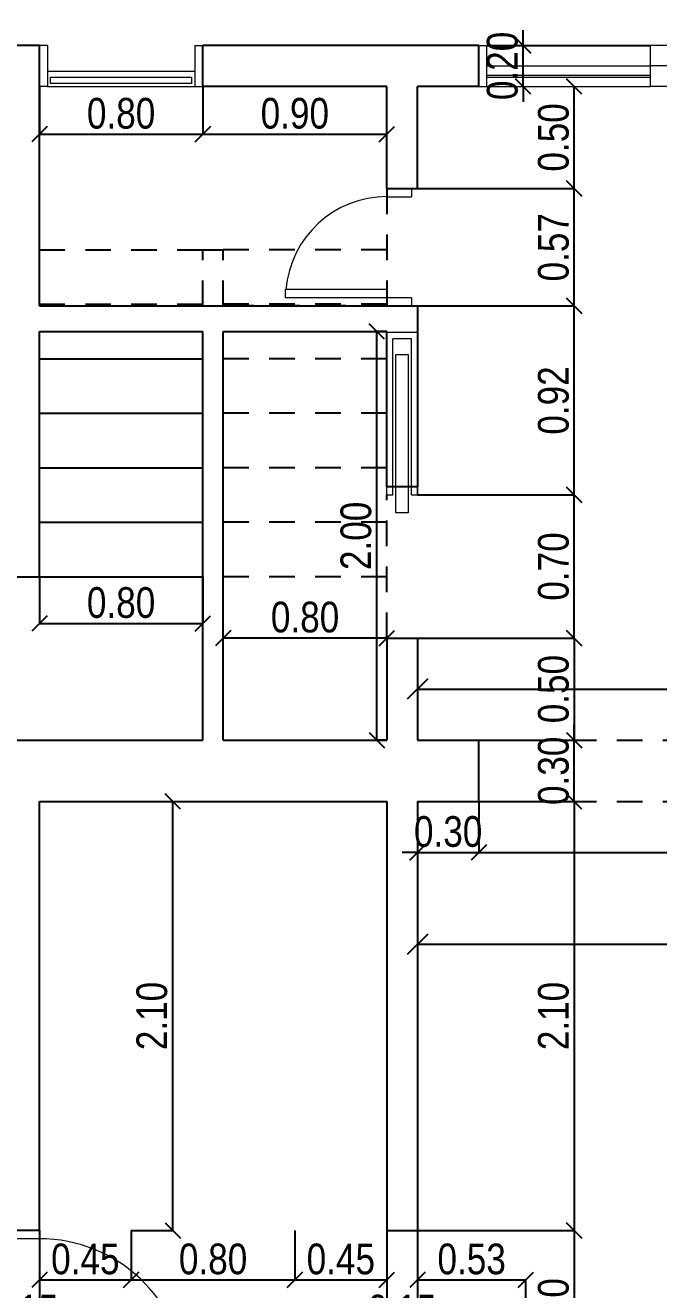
# Model space of a CAD drawing. Extents: x -135 to 36, y 31 to 104.
# Drawn here: x -7.94 to -4.84, y 68.52 to 74.71 of the extents above; entities that cross this region are included whole.
import ezdxf

# ---------------------------------------------------------------- set-up
doc = ezdxf.new("R2010")
doc.units = 0
doc.header["$MEASUREMENT"] = 0
doc.header["$PDMODE"] = 3
doc.linetypes.add('HIDDEN2', pattern=[0.1875, 0.125, -0.0625])
doc.layers.get('0').update_dxf_attribs({"linetype": 'CONTINUOUS'})
doc.layers.get('DEFPOINTS').update_dxf_attribs({"linetype": 'CONTINUOUS'})
doc.layers.add('ABERTURAS', color=12, linetype='CONTINUOUS', lineweight=9)
doc.layers.add('COTAS', color=12, linetype='CONTINUOUS')
doc.styles.add('COTAS PRIMARIAS', font='ARIALN.TTF', dxfattribs={"height": 0.2})
doc.styles.add('COTAS SECUNDARIAS', font='ARIALN.TTF', dxfattribs={"height": 0.15})
doc.dimstyles.new('COTA SECUNDARIAS', dxfattribs={"dimscale": 5, "dimtxt": 1, "dimasz": 0.015, "dimexe": 0, "dimexo": 0, "dimgap": 0.005, "dimtad": 1, "dimzin": 1, "dimdsep": 46, "dimtxsty": 'COTAS SECUNDARIAS', "dimblk": 'OBLIQUE', "dimcen": 0, "dimclrd": 11, "dimclre": 11, "dimclrt": 11, "dimaunit": 1, "dimadec": 1, "dimazin": 0, "dimtfac": 0.4, "dimtix": 1, "dimtmove": 1, "dimatfit": 3, "dimfxl": 0, "dimtolj": 1, "dimtzin": 0, "dimlwd": -1, "dimarcsym": 0})
doc.dimstyles.new('COTAS PRINCIPALES', dxfattribs={"dimscale": 5, "dimtxt": 2.5, "dimasz": 0.02, "dimexe": 0, "dimexo": 0, "dimgap": 0.01, "dimtad": 1, "dimzin": 1, "dimdsep": 46, "dimtxsty": 'COTAS PRIMARIAS', "dimblk": 'OBLIQUE', "dimcen": 0, "dimclrd": 11, "dimclre": 11, "dimclrt": 11, "dimaunit": 1, "dimadec": 1, "dimazin": 0, "dimtfac": 0.4, "dimtix": 1, "dimtmove": 1, "dimatfit": 3, "dimfxl": 0, "dimtolj": 1, "dimtzin": 0, "dimlwd": -1, "dimarcsym": 0})

# ---------------------------------------------------------------- blocks, each defined once
blk = doc.blocks.new('_Oblique')
at = {"color": 0, "linetype": 'ByBlock', "lineweight": -2}
blk.add_line((-0.5, -0.5), (0.5, 0.5), dxfattribs=at)
blk = doc.blocks.new('*D121')
at = {"layer": 'COTAS', "color": 11, "lineweight": -2}
for p, q in [((-8.0165, 68.8111), (-8.0165, 68.3197)), ((-7.8665, 68.8111), (-7.8665, 68.3197))]:
    blk.add_line(p, q, dxfattribs=at)
at = {"layer": 'COTAS', "color": 11}
for p, q in [((-8.0165, 68.3197), (-8.0915, 68.3197)), ((-7.8665, 68.3197), (-8.0165, 68.3197)), ((-7.8665, 68.3197), (-7.7915, 68.3197))]:
    blk.add_line(p, q, dxfattribs=at)
at = {"layer": 'DEFPOINTS', "color": 0}
for p in [(-8.0165, 68.8111), (-7.8665, 68.8111), (-8.0165, 68.3197)]:
    blk.add_point(p, dxfattribs=at)
at = {"layer": 'COTAS', "color": 11, "xscale": 0.075, "yscale": 0.075, "zscale": 0.075}
blk.add_blockref('_Oblique', (-8.0165, 68.3197), dxfattribs=at)
at = {"layer": 'COTAS', "color": 11, "xscale": 0.075, "yscale": 0.075, "zscale": 0.075, "rotation": 180}
blk.add_blockref('_Oblique', (-7.8665, 68.3197), dxfattribs=at)
at = {"layer": 'COTAS', "color": 11, "insert": (-7.9415, 68.4212), "char_height": 0.15, "attachment_point": 5, "style": 'COTAS SECUNDARIAS'}
blk.add_mtext('\\A1;0.15', dxfattribs=at)
blk = doc.blocks.new('*D122')
at = {"layer": 'COTAS', "color": 11, "lineweight": -2}
for p, q in [((-7.8665, 68.8111), (-7.8665, 68.5697)), ((-7.4165, 68.8111), (-7.4165, 68.5697))]:
    blk.add_line(p, q, dxfattribs=at)
at = {"layer": 'COTAS', "color": 11}
blk.add_line((-7.8665, 68.5697), (-7.4165, 68.5697), dxfattribs=at)
at = {"layer": 'DEFPOINTS', "color": 0}
for p in [(-7.8665, 68.8111), (-7.4165, 68.8111), (-7.4165, 68.5697)]:
    blk.add_point(p, dxfattribs=at)
at = {"layer": 'COTAS', "color": 11, "xscale": 0.075, "yscale": 0.075, "zscale": 0.075, "rotation": 180}
blk.add_blockref('_Oblique', (-7.8665, 68.5697), dxfattribs=at)
at = {"layer": 'COTAS', "color": 11, "xscale": 0.075, "yscale": 0.075, "zscale": 0.075}
blk.add_blockref('_Oblique', (-7.4165, 68.5697), dxfattribs=at)
at = {"layer": 'COTAS', "color": 11, "insert": (-7.6415, 68.6712), "char_height": 0.15, "attachment_point": 5, "style": 'COTAS SECUNDARIAS'}
blk.add_mtext('\\A1;0.45', dxfattribs=at)
blk = doc.blocks.new('*D123')
at = {"layer": 'COTAS', "color": 11, "lineweight": -2}
for p, q in [((-7.4165, 68.8111), (-7.4165, 68.5697)), ((-6.6165, 68.8111), (-6.6165, 68.5697))]:
    blk.add_line(p, q, dxfattribs=at)
at = {"layer": 'COTAS', "color": 11}
blk.add_line((-7.4165, 68.5697), (-6.6165, 68.5697), dxfattribs=at)
at = {"layer": 'DEFPOINTS', "color": 0}
for p in [(-7.4165, 68.8111), (-6.6165, 68.8111), (-6.6165, 68.5697)]:
    blk.add_point(p, dxfattribs=at)
at = {"layer": 'COTAS', "color": 11, "xscale": 0.075, "yscale": 0.075, "zscale": 0.075, "rotation": 180}
blk.add_blockref('_Oblique', (-7.4165, 68.5697), dxfattribs=at)
at = {"layer": 'COTAS', "color": 11, "xscale": 0.075, "yscale": 0.075, "zscale": 0.075}
blk.add_blockref('_Oblique', (-6.6165, 68.5697), dxfattribs=at)
at = {"layer": 'COTAS', "color": 11, "insert": (-7.0165, 68.6712), "char_height": 0.15, "attachment_point": 5, "style": 'COTAS SECUNDARIAS'}
blk.add_mtext('\\A1;0.80', dxfattribs=at)
blk = doc.blocks.new('*D124')
at = {"layer": 'COTAS', "color": 11, "lineweight": -2}
for p, q in [((-6.6165, 68.8111), (-6.6165, 68.5697)), ((-6.1665, 68.8111), (-6.1665, 68.5697))]:
    blk.add_line(p, q, dxfattribs=at)
at = {"layer": 'COTAS', "color": 11}
blk.add_line((-6.6165, 68.5697), (-6.1665, 68.5697), dxfattribs=at)
at = {"layer": 'DEFPOINTS', "color": 0}
for p in [(-6.6165, 68.8111), (-6.1665, 68.8111), (-6.1665, 68.5697)]:
    blk.add_point(p, dxfattribs=at)
at = {"layer": 'COTAS', "color": 11, "xscale": 0.075, "yscale": 0.075, "zscale": 0.075, "rotation": 180}
blk.add_blockref('_Oblique', (-6.6165, 68.5697), dxfattribs=at)
at = {"layer": 'COTAS', "color": 11, "xscale": 0.075, "yscale": 0.075, "zscale": 0.075}
blk.add_blockref('_Oblique', (-6.1665, 68.5697), dxfattribs=at)
at = {"layer": 'COTAS', "color": 11, "insert": (-6.3915, 68.6712), "char_height": 0.15, "attachment_point": 5, "style": 'COTAS SECUNDARIAS'}
blk.add_mtext('\\A1;0.45', dxfattribs=at)
blk = doc.blocks.new('*D125')
at = {"layer": 'COTAS', "color": 11, "lineweight": -2}
for p, q in [((-6.1665, 68.8111), (-6.1665, 68.3197)), ((-6.0165, 68.8111), (-6.0165, 68.3197))]:
    blk.add_line(p, q, dxfattribs=at)
at = {"layer": 'COTAS', "color": 11}
for p, q in [((-6.1665, 68.3197), (-6.2415, 68.3197)), ((-6.1665, 68.3197), (-6.0165, 68.3197)), ((-6.0165, 68.3197), (-5.9415, 68.3197))]:
    blk.add_line(p, q, dxfattribs=at)
at = {"layer": 'DEFPOINTS', "color": 0}
for p in [(-6.1665, 68.8111), (-6.0165, 68.8111), (-6.0165, 68.3197)]:
    blk.add_point(p, dxfattribs=at)
at = {"layer": 'COTAS', "color": 11, "xscale": 0.075, "yscale": 0.075, "zscale": 0.075}
blk.add_blockref('_Oblique', (-6.1665, 68.3197), dxfattribs=at)
at = {"layer": 'COTAS', "color": 11, "xscale": 0.075, "yscale": 0.075, "zscale": 0.075, "rotation": 180}
blk.add_blockref('_Oblique', (-6.0165, 68.3197), dxfattribs=at)
at = {"layer": 'COTAS', "color": 11, "insert": (-6.0915, 68.4212), "char_height": 0.15, "attachment_point": 5, "style": 'COTAS SECUNDARIAS'}
blk.add_mtext('\\A1;0.15', dxfattribs=at)
blk = doc.blocks.new('*D126')
at = {"layer": 'COTAS', "color": 11, "lineweight": -2}
for p, q in [((-6.0165, 68.8111), (-6.0165, 68.5697)), ((-5.4865, 68.0111), (-5.4865, 68.5697))]:
    blk.add_line(p, q, dxfattribs=at)
at = {"layer": 'COTAS', "color": 11}
blk.add_line((-6.0165, 68.5697), (-5.4865, 68.5697), dxfattribs=at)
at = {"layer": 'DEFPOINTS', "color": 0}
for p in [(-6.0165, 68.8111), (-5.4865, 68.5697), (-5.4865, 68.0111)]:
    blk.add_point(p, dxfattribs=at)
at = {"layer": 'COTAS', "color": 11, "xscale": 0.075, "yscale": 0.075, "zscale": 0.075, "rotation": 180}
blk.add_blockref('_Oblique', (-6.0165, 68.5697), dxfattribs=at)
at = {"layer": 'COTAS', "color": 11, "xscale": 0.075, "yscale": 0.075, "zscale": 0.075}
blk.add_blockref('_Oblique', (-5.4865, 68.5697), dxfattribs=at)
at = {"layer": 'COTAS', "color": 11, "insert": (-5.7515, 68.6712), "char_height": 0.15, "attachment_point": 5, "style": 'COTAS SECUNDARIAS'}
blk.add_mtext('\\A1;0.53', dxfattribs=at)
blk = doc.blocks.new('*D127')
at = {"layer": 'COTAS', "color": 11, "lineweight": -2}
for p, q in [((-6.0165, 70.9111), (-6.0165, 70.6616)), ((-5.7165, 70.9111), (-5.7165, 70.6616))]:
    blk.add_line(p, q, dxfattribs=at)
at = {"layer": 'COTAS', "color": 11}
for p, q in [((-6.0165, 70.6616), (-6.0915, 70.6616)), ((-6.0165, 70.6616), (-5.7165, 70.6616)), ((-5.7165, 70.6616), (-5.6415, 70.6616))]:
    blk.add_line(p, q, dxfattribs=at)
at = {"layer": 'DEFPOINTS', "color": 0}
for p in [(-6.0165, 70.9111), (-5.7165, 70.9111), (-5.7165, 70.6616)]:
    blk.add_point(p, dxfattribs=at)
at = {"layer": 'COTAS', "color": 11, "xscale": 0.075, "yscale": 0.075, "zscale": 0.075}
blk.add_blockref('_Oblique', (-6.0165, 70.6616), dxfattribs=at)
at = {"layer": 'COTAS', "color": 11, "xscale": 0.075, "yscale": 0.075, "zscale": 0.075, "rotation": 180}
blk.add_blockref('_Oblique', (-5.7165, 70.6616), dxfattribs=at)
at = {"layer": 'COTAS', "color": 11, "insert": (-5.8665, 70.7632), "char_height": 0.15, "attachment_point": 5, "style": 'COTAS SECUNDARIAS'}
blk.add_mtext('\\A1;0.30', dxfattribs=at)
blk = doc.blocks.new('*D128')
at = {"layer": 'COTAS', "color": 11, "lineweight": -2}
for p, q in [((-5.7165, 70.9111), (-5.7165, 70.6616)), ((-1.0165, 70.9111), (-1.0165, 70.6616))]:
    blk.add_line(p, q, dxfattribs=at)
at = {"layer": 'COTAS', "color": 11}
blk.add_line((-5.7165, 70.6616), (-1.0165, 70.6616), dxfattribs=at)
at = {"layer": 'DEFPOINTS', "color": 0}
for p in [(-5.7165, 70.9111), (-1.0165, 70.9111), (-1.0165, 70.6616)]:
    blk.add_point(p, dxfattribs=at)
at = {"layer": 'COTAS', "color": 11, "xscale": 0.075, "yscale": 0.075, "zscale": 0.075, "rotation": 180}
blk.add_blockref('_Oblique', (-5.7165, 70.6616), dxfattribs=at)
at = {"layer": 'COTAS', "color": 11, "xscale": 0.075, "yscale": 0.075, "zscale": 0.075}
blk.add_blockref('_Oblique', (-1.0165, 70.6616), dxfattribs=at)
at = {"layer": 'COTAS', "color": 11, "insert": (-3.3665, 70.7632), "char_height": 0.15, "attachment_point": 5, "style": 'COTAS SECUNDARIAS'}
blk.add_mtext('\\A1;4.70', dxfattribs=at)
blk = doc.blocks.new('*D130')
at = {"layer": 'COTAS', "color": 11, "lineweight": -2}
blk.add_line((-6.0165, 71.7111), (-5.2494, 71.7111), dxfattribs=at)
at = {"layer": 'COTAS', "color": 11}
blk.add_line((-5.2494, 71.7111), (-5.2494, 71.2111), dxfattribs=at)
at = {"layer": 'DEFPOINTS', "color": 0}
for p in [(-6.0165, 71.7111), (-5.2494, 71.2111), (-5.2494, 71.2111)]:
    blk.add_point(p, dxfattribs=at)
at = {"layer": 'COTAS', "color": 11, "xscale": 0.075, "yscale": 0.075, "zscale": 0.075}
for p, rotation in [((-5.2494, 71.7111), 90), ((-5.2494, 71.2111), 270)]:
    blk.add_blockref('_Oblique', p, dxfattribs=dict(at, rotation=rotation))
at = {"layer": 'COTAS', "color": 11, "insert": (-5.351, 71.4611), "char_height": 0.15, "attachment_point": 5, "rotation": 90, "style": 'COTAS SECUNDARIAS'}
blk.add_mtext('\\A1;0.50', dxfattribs=at)
blk = doc.blocks.new('*D131')
at = {"layer": 'COTAS', "color": 11, "lineweight": -2}
for p, q in [((-6.0165, 72.4111), (-5.2494, 72.4111)), ((-6.0165, 71.7111), (-5.2494, 71.7111))]:
    blk.add_line(p, q, dxfattribs=at)
at = {"layer": 'COTAS', "color": 11}
blk.add_line((-5.2494, 71.7111), (-5.2494, 72.4111), dxfattribs=at)
at = {"layer": 'DEFPOINTS', "color": 0}
for p in [(-6.0165, 72.4111), (-5.2494, 72.4111), (-6.0165, 71.7111)]:
    blk.add_point(p, dxfattribs=at)
at = {"layer": 'COTAS', "color": 11, "xscale": 0.075, "yscale": 0.075, "zscale": 0.075}
for p, rotation in [((-5.2494, 72.4111), 90), ((-5.2494, 71.7111), 270)]:
    blk.add_blockref('_Oblique', p, dxfattribs=dict(at, rotation=rotation))
at = {"layer": 'COTAS', "color": 11, "insert": (-5.351, 72.0611), "char_height": 0.15, "attachment_point": 5, "rotation": 90, "style": 'COTAS SECUNDARIAS'}
blk.add_mtext('\\A1;0.70', dxfattribs=at)
blk = doc.blocks.new('*D132')
at = {"layer": 'COTAS', "color": 11, "lineweight": -2}
for p, q in [((-6.0165, 73.3361), (-5.2494, 73.3361)), ((-6.0165, 72.4111), (-5.2494, 72.4111))]:
    blk.add_line(p, q, dxfattribs=at)
at = {"layer": 'COTAS', "color": 11}
blk.add_line((-5.2494, 72.4111), (-5.2494, 73.3361), dxfattribs=at)
at = {"layer": 'DEFPOINTS', "color": 0}
for p in [(-6.0165, 73.3361), (-5.2494, 73.3361), (-6.0165, 72.4111)]:
    blk.add_point(p, dxfattribs=at)
at = {"layer": 'COTAS', "color": 11, "xscale": 0.075, "yscale": 0.075, "zscale": 0.075}
for p, rotation in [((-5.2494, 73.3361), 90), ((-5.2494, 72.4111), 270)]:
    blk.add_blockref('_Oblique', p, dxfattribs=dict(at, rotation=rotation))
at = {"layer": 'COTAS', "color": 11, "insert": (-5.351, 72.8736), "char_height": 0.15, "attachment_point": 5, "rotation": 90, "style": 'COTAS SECUNDARIAS'}
blk.add_mtext('\\A1;0.92', dxfattribs=at)
blk = doc.blocks.new('*D133')
at = {"layer": 'COTAS', "color": 11, "lineweight": -2}
for p, q in [((-6.0165, 73.911), (-5.2494, 73.911)), ((-6.0165, 73.3361), (-5.2494, 73.3361))]:
    blk.add_line(p, q, dxfattribs=at)
at = {"layer": 'COTAS', "color": 11}
blk.add_line((-5.2494, 73.3361), (-5.2494, 73.911), dxfattribs=at)
at = {"layer": 'DEFPOINTS', "color": 0}
for p in [(-6.0165, 73.911), (-5.2494, 73.911), (-6.0165, 73.3361)]:
    blk.add_point(p, dxfattribs=at)
at = {"layer": 'COTAS', "color": 11, "xscale": 0.075, "yscale": 0.075, "zscale": 0.075}
for p, rotation in [((-5.2494, 73.911), 90), ((-5.2494, 73.3361), 270)]:
    blk.add_blockref('_Oblique', p, dxfattribs=dict(at, rotation=rotation))
at = {"layer": 'COTAS', "color": 11, "insert": (-5.351, 73.6235), "char_height": 0.15, "attachment_point": 5, "rotation": 90, "style": 'COTAS SECUNDARIAS'}
blk.add_mtext('\\A1;0.57', dxfattribs=at)
blk = doc.blocks.new('*D134')
at = {"layer": 'COTAS', "color": 11}
blk.add_line((-5.2494, 73.911), (-5.2494, 74.411), dxfattribs=at)
at = {"layer": 'COTAS', "color": 11, "lineweight": -2}
blk.add_line((-6.0165, 73.911), (-5.2494, 73.911), dxfattribs=at)
at = {"layer": 'DEFPOINTS', "color": 0}
for p in [(-5.2494, 74.411), (-5.2494, 74.411), (-6.0165, 73.911)]:
    blk.add_point(p, dxfattribs=at)
at = {"layer": 'COTAS', "color": 11, "xscale": 0.075, "yscale": 0.075, "zscale": 0.075}
for p, rotation in [((-5.2494, 74.411), 90), ((-5.2494, 73.911), 270)]:
    blk.add_blockref('_Oblique', p, dxfattribs=dict(at, rotation=rotation))
at = {"layer": 'COTAS', "color": 11, "insert": (-5.351, 74.161), "char_height": 0.15, "attachment_point": 5, "rotation": 90, "style": 'COTAS SECUNDARIAS'}
blk.add_mtext('\\A1;0.50', dxfattribs=at)
blk = doc.blocks.new('*D135')
at = {"layer": 'COTAS', "color": 11}
for p, q in [((-5.4994, 74.611), (-5.4994, 74.686)), ((-5.4994, 74.411), (-5.4994, 74.611)), ((-5.4994, 74.411), (-5.4994, 74.336))]:
    blk.add_line(p, q, dxfattribs=at)
at = {"layer": 'DEFPOINTS', "color": 0}
for p in [(-5.7165, 74.611), (-5.4994, 74.611), (-5.9665, 74.411)]:
    blk.add_point(p, dxfattribs=at)
at = {"layer": 'COTAS', "color": 11, "xscale": 0.075, "yscale": 0.075, "zscale": 0.075}
for p, rotation in [((-5.4994, 74.611), 270), ((-5.4994, 74.411), 90)]:
    blk.add_blockref('_Oblique', p, dxfattribs=dict(at, rotation=rotation))
at = {"layer": 'COTAS', "color": 11, "insert": (-5.601, 74.511), "char_height": 0.15, "attachment_point": 5, "rotation": 90, "style": 'COTAS SECUNDARIAS'}
blk.add_mtext('\\A1;0.20', dxfattribs=at)
blk = doc.blocks.new('*D139')
at = {"layer": 'COTAS', "color": 11}
blk.add_line((-6.0165, 70.2123), (-0.6665, 70.2123), dxfattribs=at)
at = {"layer": 'DEFPOINTS', "color": 0}
for p in [(-0.6665, 70.2123), (-6.0165, 69.5896), (-0.6665, 68.6596)]:
    blk.add_point(p, dxfattribs=at)
at = {"layer": 'COTAS', "color": 11, "xscale": 0.1, "yscale": 0.1, "zscale": 0.1, "rotation": 180}
blk.add_blockref('_Oblique', (-6.0165, 70.2123), dxfattribs=at)
at = {"layer": 'COTAS', "color": 11, "xscale": 0.1, "yscale": 0.1, "zscale": 0.1}
blk.add_blockref('_Oblique', (-0.6665, 70.2123), dxfattribs=at)
at = {"layer": 'COTAS', "color": 11, "insert": (-3.3415, 70.3644), "char_height": 0.2, "attachment_point": 5, "style": 'COTAS PRIMARIAS'}
blk.add_mtext('\\A1;5.35', dxfattribs=at)
blk = doc.blocks.new('*D142')
at = {"layer": 'COTAS', "color": 11}
blk.add_line((-6.0165, 71.4611), (-0.6665, 71.4611), dxfattribs=at)
at = {"layer": 'DEFPOINTS', "color": 0}
for p in [(-6.0165, 71.4611), (-0.6665, 71.4611), (-0.6665, 71.4611)]:
    blk.add_point(p, dxfattribs=at)
at = {"layer": 'COTAS', "color": 11, "xscale": 0.1, "yscale": 0.1, "zscale": 0.1, "rotation": 180}
blk.add_blockref('_Oblique', (-6.0165, 71.4611), dxfattribs=at)
at = {"layer": 'COTAS', "color": 11, "xscale": 0.1, "yscale": 0.1, "zscale": 0.1}
blk.add_blockref('_Oblique', (-0.6665, 71.4611), dxfattribs=at)
at = {"layer": 'COTAS', "color": 11, "insert": (-3.3415, 71.6132), "char_height": 0.2, "attachment_point": 5, "style": 'COTAS PRIMARIAS'}
blk.add_mtext('\\A1;5.35', dxfattribs=at)
blk = doc.blocks.new('*D143')
at = {"layer": 'COTAS', "color": 11, "lineweight": -2}
for p, q in [((-7.8665, 74.411), (-7.8665, 74.1766)), ((-7.0665, 74.411), (-7.0665, 74.1766))]:
    blk.add_line(p, q, dxfattribs=at)
at = {"layer": 'COTAS', "color": 11}
blk.add_line((-7.8665, 74.1766), (-7.0665, 74.1766), dxfattribs=at)
at = {"layer": 'DEFPOINTS', "color": 0}
for p in [(-7.8665, 74.411), (-7.0665, 74.411), (-7.0665, 74.1766)]:
    blk.add_point(p, dxfattribs=at)
at = {"layer": 'COTAS', "color": 11, "xscale": 0.075, "yscale": 0.075, "zscale": 0.075, "rotation": 180}
blk.add_blockref('_Oblique', (-7.8665, 74.1766), dxfattribs=at)
at = {"layer": 'COTAS', "color": 11, "xscale": 0.075, "yscale": 0.075, "zscale": 0.075}
blk.add_blockref('_Oblique', (-7.0665, 74.1766), dxfattribs=at)
at = {"layer": 'COTAS', "color": 11, "insert": (-7.4665, 74.2782), "char_height": 0.15, "attachment_point": 5, "style": 'COTAS SECUNDARIAS'}
blk.add_mtext('\\A1;0.80', dxfattribs=at)
blk = doc.blocks.new('*D144')
at = {"layer": 'COTAS', "color": 11, "lineweight": -2}
for p, q in [((-7.0665, 74.411), (-7.0665, 74.1766)), ((-6.1665, 74.161), (-6.1665, 74.1766))]:
    blk.add_line(p, q, dxfattribs=at)
at = {"layer": 'COTAS', "color": 11}
blk.add_line((-7.0665, 74.1766), (-6.1665, 74.1766), dxfattribs=at)
at = {"layer": 'DEFPOINTS', "color": 0}
for p in [(-7.0665, 74.411), (-6.1665, 74.1766), (-6.1665, 74.161)]:
    blk.add_point(p, dxfattribs=at)
at = {"layer": 'COTAS', "color": 11, "xscale": 0.075, "yscale": 0.075, "zscale": 0.075, "rotation": 180}
blk.add_blockref('_Oblique', (-7.0665, 74.1766), dxfattribs=at)
at = {"layer": 'COTAS', "color": 11, "xscale": 0.075, "yscale": 0.075, "zscale": 0.075}
blk.add_blockref('_Oblique', (-6.1665, 74.1766), dxfattribs=at)
at = {"layer": 'COTAS', "color": 11, "insert": (-6.6165, 74.2782), "char_height": 0.15, "attachment_point": 5, "style": 'COTAS SECUNDARIAS'}
blk.add_mtext('\\A1;0.90', dxfattribs=at)
blk = doc.blocks.new('*D145')
at = {"layer": 'COTAS', "color": 11}
for p, q in [((-5.2494, 71.2111), (-5.2494, 71.2861)), ((-5.2494, 70.9111), (-5.2494, 71.2111)), ((-5.2494, 70.9111), (-5.2494, 70.8361))]:
    blk.add_line(p, q, dxfattribs=at)
at = {"layer": 'COTAS', "color": 11, "lineweight": -2}
for p, q in [((-5.7165, 71.2111), (-5.2494, 71.2111)), ((-5.7165, 70.9111), (-5.2494, 70.9111))]:
    blk.add_line(p, q, dxfattribs=at)
at = {"layer": 'DEFPOINTS', "color": 0}
for p in [(-5.7165, 71.2111), (-5.2494, 71.2111), (-5.7165, 70.9111)]:
    blk.add_point(p, dxfattribs=at)
at = {"layer": 'COTAS', "color": 11, "xscale": 0.075, "yscale": 0.075, "zscale": 0.075}
for p, rotation in [((-5.2494, 71.2111), 270), ((-5.2494, 70.9111), 90)]:
    blk.add_blockref('_Oblique', p, dxfattribs=dict(at, rotation=rotation))
at = {"layer": 'COTAS', "color": 11, "insert": (-5.351, 71.0611), "char_height": 0.15, "attachment_point": 5, "rotation": 90, "style": 'COTAS SECUNDARIAS'}
blk.add_mtext('\\A1;0.30', dxfattribs=at)
blk = doc.blocks.new('*D146')
at = {"layer": 'COTAS', "color": 11, "lineweight": -2}
for p, q in [((-7.4165, 70.9111), (-7.2139, 70.9111)), ((-7.4165, 68.8111), (-7.2139, 68.8111))]:
    blk.add_line(p, q, dxfattribs=at)
at = {"layer": 'COTAS', "color": 11}
blk.add_line((-7.2139, 68.8111), (-7.2139, 70.9111), dxfattribs=at)
at = {"layer": 'DEFPOINTS', "color": 0}
for p in [(-7.4165, 70.9111), (-7.2139, 70.9111), (-7.4165, 68.8111)]:
    blk.add_point(p, dxfattribs=at)
at = {"layer": 'COTAS', "color": 11, "xscale": 0.075, "yscale": 0.075, "zscale": 0.075}
for p, rotation in [((-7.2139, 70.9111), 90), ((-7.2139, 68.8111), 270)]:
    blk.add_blockref('_Oblique', p, dxfattribs=dict(at, rotation=rotation))
at = {"layer": 'COTAS', "color": 11, "insert": (-7.3155, 69.8611), "char_height": 0.15, "attachment_point": 5, "rotation": 90, "style": 'COTAS SECUNDARIAS'}
blk.add_mtext('\\A1;2.10', dxfattribs=at)
blk = doc.blocks.new('*D206')
at = {"layer": 'COTAS', "color": 11, "lineweight": -2}
for p, q in [((-6.0165, 68.8111), (-5.2494, 68.8111)), ((-5.4865, 68.0111), (-5.2494, 68.0111))]:
    blk.add_line(p, q, dxfattribs=at)
at = {"layer": 'COTAS', "color": 11}
blk.add_line((-5.2494, 68.8111), (-5.2494, 68.0111), dxfattribs=at)
at = {"layer": 'DEFPOINTS', "color": 0}
for p in [(-6.0165, 68.8111), (-5.4865, 68.0111), (-5.2494, 68.0111)]:
    blk.add_point(p, dxfattribs=at)
at = {"layer": 'COTAS', "color": 11, "xscale": 0.075, "yscale": 0.075, "zscale": 0.075}
for p, rotation in [((-5.2494, 68.8111), 90), ((-5.2494, 68.0111), 270)]:
    blk.add_blockref('_Oblique', p, dxfattribs=dict(at, rotation=rotation))
at = {"layer": 'COTAS', "color": 11, "insert": (-5.351, 68.4111), "char_height": 0.15, "attachment_point": 5, "rotation": 90, "style": 'COTAS SECUNDARIAS'}
blk.add_mtext('\\A1;0.80', dxfattribs=at)
blk = doc.blocks.new('*D208')
at = {"layer": 'COTAS', "color": 11, "lineweight": -2}
for p, q in [((-5.7165, 70.9111), (-5.2494, 70.9111)), ((-6.0165, 68.8111), (-5.2494, 68.8111))]:
    blk.add_line(p, q, dxfattribs=at)
at = {"layer": 'COTAS', "color": 11}
blk.add_line((-5.2494, 70.9111), (-5.2494, 68.8111), dxfattribs=at)
at = {"layer": 'DEFPOINTS', "color": 0}
for p in [(-5.7165, 70.9111), (-6.0165, 68.8111), (-5.2494, 68.8111)]:
    blk.add_point(p, dxfattribs=at)
at = {"layer": 'COTAS', "color": 11, "xscale": 0.075, "yscale": 0.075, "zscale": 0.075}
for p, rotation in [((-5.2494, 70.9111), 90), ((-5.2494, 68.8111), 270)]:
    blk.add_blockref('_Oblique', p, dxfattribs=dict(at, rotation=rotation))
at = {"layer": 'COTAS', "color": 11, "insert": (-5.351, 69.8611), "char_height": 0.15, "attachment_point": 5, "rotation": 90, "style": 'COTAS SECUNDARIAS'}
blk.add_mtext('\\A1;2.10', dxfattribs=at)
blk = doc.blocks.new('*D209')
at = {"layer": 'COTAS', "color": 11}
blk.add_line((-6.1665, 71.7111), (-6.9665, 71.7111), dxfattribs=at)
at = {"layer": 'DEFPOINTS', "color": 0}
for p in [(-6.9665, 71.7111), (-6.9665, 71.7111), (-6.1665, 71.7111)]:
    blk.add_point(p, dxfattribs=at)
at = {"layer": 'COTAS', "color": 11, "xscale": 0.075, "yscale": 0.075, "zscale": 0.075, "rotation": 180}
blk.add_blockref('_Oblique', (-6.9665, 71.7111), dxfattribs=at)
at = {"layer": 'COTAS', "color": 11, "xscale": 0.075, "yscale": 0.075, "zscale": 0.075}
blk.add_blockref('_Oblique', (-6.1665, 71.7111), dxfattribs=at)
at = {"layer": 'COTAS', "color": 11, "insert": (-6.5665, 71.8127), "char_height": 0.15, "attachment_point": 5, "style": 'COTAS SECUNDARIAS'}
blk.add_mtext('\\A1;0.80', dxfattribs=at)
blk = doc.blocks.new('*D210')
at = {"layer": 'COTAS', "color": 11, "lineweight": -2}
for p, q in [((-6.1665, 73.211), (-6.2156, 73.211)), ((-6.1665, 71.2111), (-6.2156, 71.2111))]:
    blk.add_line(p, q, dxfattribs=at)
at = {"layer": 'COTAS', "color": 11}
blk.add_line((-6.2156, 71.2111), (-6.2156, 73.211), dxfattribs=at)
at = {"layer": 'DEFPOINTS', "color": 0}
for p in [(-6.2156, 73.211), (-6.1665, 73.211), (-6.1665, 71.2111)]:
    blk.add_point(p, dxfattribs=at)
at = {"layer": 'COTAS', "color": 11, "xscale": 0.075, "yscale": 0.075, "zscale": 0.075}
for p, rotation in [((-6.2156, 73.211), 90), ((-6.2156, 71.2111), 270)]:
    blk.add_blockref('_Oblique', p, dxfattribs=dict(at, rotation=rotation))
at = {"layer": 'COTAS', "color": 11, "insert": (-6.3172, 72.211), "char_height": 0.15, "attachment_point": 5, "rotation": 90, "style": 'COTAS SECUNDARIAS'}
blk.add_mtext('\\A1;2.00', dxfattribs=at)
blk = doc.blocks.new('*D211')
at = {"layer": 'COTAS', "color": 11, "lineweight": -2}
for p, q in [((-7.8665, 72.0111), (-7.8665, 71.7822)), ((-7.0665, 72.0111), (-7.0665, 71.7822))]:
    blk.add_line(p, q, dxfattribs=at)
at = {"layer": 'COTAS', "color": 11}
blk.add_line((-7.8665, 71.7822), (-7.0665, 71.7822), dxfattribs=at)
at = {"layer": 'DEFPOINTS', "color": 0}
for p in [(-7.8665, 72.0111), (-7.0665, 72.0111), (-7.0665, 71.7822)]:
    blk.add_point(p, dxfattribs=at)
at = {"layer": 'COTAS', "color": 11, "xscale": 0.075, "yscale": 0.075, "zscale": 0.075, "rotation": 180}
blk.add_blockref('_Oblique', (-7.8665, 71.7822), dxfattribs=at)
at = {"layer": 'COTAS', "color": 11, "xscale": 0.075, "yscale": 0.075, "zscale": 0.075}
blk.add_blockref('_Oblique', (-7.0665, 71.7822), dxfattribs=at)
at = {"layer": 'COTAS', "color": 11, "insert": (-7.4665, 71.8837), "char_height": 0.15, "attachment_point": 5, "style": 'COTAS SECUNDARIAS'}
blk.add_mtext('\\A1;0.80', dxfattribs=at)

msp = doc.modelspace()

# ---------------------------------------------------------------- linework, layer by layer
for p, q in [((-7.8665, 74.611), (-8.0165, 74.611)), ((-7.8665, 73.3361), (-7.8665, 74.611)), ((-7.0665, 74.411), (-7.0665, 74.611)), ((-5.7165, 74.611), (-7.0665, 74.611)), ((-5.7165, 74.411), (-5.7165, 74.611)), ((-5.6765, 74.611), (-4.8765, 74.611)), ((-6.1665, 74.411), (-7.0665, 74.411)), ((-6.1665, 73.911), (-6.1665, 74.411)), ((-5.7165, 74.411), (-6.0165, 74.411)), ((-6.0165, 73.911), (-6.0165, 74.411)), ((-6.1665, 73.911), (-6.0165, 73.911)), ((-7.8665, 73.3361), (-6.0165, 73.3361)), ((-6.1665, 73.3811), (-6.1665, 73.3361)), ((-6.0165, 73.3361), (-6.0165, 72.4511)), ((-7.8665, 73.211), (-7.0665, 73.211)), ((-7.8665, 72.0111), (-7.8665, 73.211)), ((-7.0665, 71.2111), (-7.0665, 73.211)), ((-6.9665, 71.2111), (-6.9665, 73.211)), ((-6.9665, 73.211), (-6.1665, 73.211)), ((-6.1665, 72.4511), (-6.1665, 73.211)), ((-7.8665, 73.0777), (-7.0665, 73.0777)), ((-7.8665, 72.811), (-7.0665, 72.811)), ((-7.8665, 72.5444), (-7.0665, 72.5444)), ((-6.0165, 72.4511), (-6.1665, 72.4511)), ((-7.8665, 72.2777), (-7.0665, 72.2777)), ((-8.0165, 72.0111), (-7.8665, 72.0111)), ((-7.8665, 72.0111), (-7.0665, 72.0111)), ((-6.1665, 71.7111), (-6.0165, 71.7111)), ((-6.1665, 71.7111), (-6.1665, 71.2111)), ((-6.0165, 71.7111), (-6.0165, 71.2111)), ((-8.0165, 71.2111), (-7.0665, 71.2111)), ((-6.9665, 71.2111), (-6.1665, 71.2111)), ((-6.0165, 71.2111), (-5.7165, 71.2111)), ((-5.7165, 70.9111), (-5.7165, 71.2111)), ((-7.8665, 70.9111), (-6.1665, 70.9111)), ((-7.8665, 68.8111), (-7.8665, 70.9111)), ((-6.1665, 70.9111), (-6.1665, 68.8111)), ((-6.0165, 70.9111), (-6.0165, 68.8111)), ((-6.0165, 70.9111), (-5.7165, 70.9111)), ((-7.8665, 68.8111), (-8.0165, 68.8111)), ((-6.1665, 68.8111), (-6.0165, 68.8111))]:
    msp.add_line(p, q)
at = {"linetype": 'HIDDEN2'}
for p, q in [((-6.1665, 73.911), (-6.1665, 73.3361)), ((-7.8665, 73.611), (-7.0665, 73.611)), ((-7.0665, 73.611), (-6.9665, 73.611)), ((-7.0665, 73.3361), (-7.0665, 73.611)), ((-6.1665, 73.611), (-6.9665, 73.611)), ((-6.9665, 73.3361), (-6.9665, 73.611)), ((-7.8665, 73.3444), (-7.0665, 73.3444)), ((-6.1665, 73.3444), (-6.9665, 73.3444)), ((-6.3665, 73.3361), (-6.9665, 73.3361)), ((-6.1665, 73.0777), (-6.9665, 73.0777)), ((-6.1665, 72.811), (-6.9665, 72.811)), ((-6.1665, 72.5444), (-6.9665, 72.5444)), ((-6.1665, 71.7111), (-6.1665, 72.4111)), ((-6.1665, 72.2777), (-6.9665, 72.2777)), ((-6.1665, 72.0111), (-6.9665, 72.0111)), ((-5.7165, 71.2111), (-1.0165, 71.2111)), ((-5.7165, 70.9111), (-1.0165, 70.9111))]:
    msp.add_line(p, q, dxfattribs=at)
at = {"layer": 'ABERTURAS'}
for p, q in [((-7.8265, 74.611), (-7.8665, 74.611)), ((-7.8265, 74.611), (-7.8265, 74.411)), ((-7.1065, 74.611), (-7.1065, 74.411)), ((-7.1065, 74.611), (-7.0665, 74.611)), ((-5.7165, 74.611), (-5.6765, 74.611)), ((-5.6765, 74.411), (-5.6765, 74.611)), ((-4.7965, 74.611), (-4.8765, 74.611)), ((-4.8765, 74.411), (-4.8765, 74.611)), ((-4.7965, 74.511), (-4.8765, 74.511)), ((-7.8265, 74.411), (-7.8665, 74.411)), ((-7.1065, 74.411), (-7.0665, 74.411)), ((-5.7165, 74.411), (-5.6765, 74.411)), ((-4.7965, 74.411), (-4.8765, 74.411)), ((-6.1665, 73.911), (-6.1665, 73.871)), ((-6.0465, 73.911), (-6.0465, 73.871)), ((-6.1665, 73.871), (-6.0465, 73.871)), ((-6.1665, 73.4161), (-6.6615, 73.4161)), ((-6.6615, 73.3761), (-6.6615, 73.4161)), ((-6.1665, 73.3761), (-6.1665, 73.4161)), ((-6.1665, 73.3761), (-6.6615, 73.3761)), ((-6.0465, 73.3761), (-6.1665, 73.3761)), ((-6.1665, 73.3761), (-6.1665, 73.3361)), ((-6.0465, 73.3761), (-6.0465, 73.3361)), ((-6.0165, 73.2061), (-6.1665, 73.2061)), ((-6.1365, 72.4111), (-6.1365, 73.1761)), ((-6.0465, 73.1761), (-6.1365, 73.1761)), ((-6.0465, 72.4111), (-6.0465, 73.1761)), ((-6.1665, 72.4511), (-6.1365, 72.4511)), ((-6.1665, 72.4111), (-6.1665, 72.4511)), ((-6.1665, 72.4511), (-6.1365, 72.4511)), ((-6.1665, 72.4111), (-6.1365, 72.4111)), ((-6.1665, 72.4111), (-6.1365, 72.4111)), ((-6.0465, 72.4511), (-6.0165, 72.4511)), ((-6.0465, 72.4511), (-6.0165, 72.4511)), ((-6.0465, 72.4111), (-6.0165, 72.4111)), ((-6.0465, 72.4111), (-6.0165, 72.4111)), ((-6.0165, 72.4111), (-6.0165, 72.4511)), ((-6.0165, 72.4511), (-6.0165, 72.4111)), ((-7.8665, 68.7711), (-8.0165, 68.7711)), ((-7.8665, 68.8111), (-7.8665, 68.7711))]:
    msp.add_line(p, q, dxfattribs=at)
at = {"layer": 'ABERTURAS', "color": 11}
for p, q in [((-5.6765, 74.511), (-4.8765, 74.511)), ((-7.8265, 74.486), (-7.1065, 74.486)), ((-5.6765, 74.466), (-4.8765, 74.466)), ((-5.6765, 74.456), (-4.8765, 74.456)), ((-7.8265, 74.411), (-7.1065, 74.411)), ((-5.6765, 74.411), (-4.8765, 74.411))]:
    msp.add_line(p, q, dxfattribs=at)
at = {"layer": 'ABERTURAS'}
for points in [[(-7.8125, 74.4248), (-7.8125, 74.4555), (-7.1219, 74.4555), (-7.1219, 74.4248)], [(-6.1229, 73.0982), (-6.0621, 73.0982), (-6.0621, 72.3234), (-6.1229, 72.3234)]]:
    msp.add_lwpolyline(points, close=True, dxfattribs=at)
at = {"layer": 'ABERTURAS', "color": 11}
for centre, radius, start, end in [((-6.1665, 73.3761), 0.495, 90, 175.36498), ((-7.8665, 68.0511), 0.72, 3.18474, 90)]:
    msp.add_arc(centre, radius, start, end, dxfattribs=at)

# ---------------------------------------------------------------- dimensions: what is measured, and where the dimension line sits
at = {"layer": 'COTAS'}
dim = msp.add_linear_dim(base=(-5.4994, 74.611), p1=(-5.9665, 74.411), p2=(-5.7165, 74.611), angle=90, dimstyle='COTA SECUNDARIAS', override={"dimse1": 1, "dimse2": 1}, dxfattribs=at)
dim.commit()
dim.dimension.update_dxf_attribs({"geometry": '*D135', "text_midpoint": (-5.601, 74.511)})
for base, p1, p2, picture, middle in [((-5.2494, 74.411), (-6.0165, 73.911), (-5.2494, 74.411), '*D134', (-5.351, 74.161)), ((-5.2494, 73.911), (-6.0165, 73.3361), (-6.0165, 73.911), '*D133', (-5.351, 73.6235)), ((-5.2493884384, 73.3360664897), (-6.0164623414, 72.4110664897), (-6.0164623414, 73.3360664897), '*D132', (-5.3509743866, 72.8735664897)), ((-6.2156, 73.211), (-6.1665, 71.2111), (-6.1665, 73.211), '*D210', (-6.3172, 72.211)), ((-5.2494, 72.4111), (-6.0165, 71.7111), (-6.0165, 72.4111), '*D131', (-5.351, 72.0611)), ((-5.2494, 71.2111), (-6.0165, 71.7111), (-5.2494, 71.2111), '*D130', (-5.351, 71.4611)), ((-5.2494, 71.2111), (-5.7165, 70.9111), (-5.7165, 71.2111), '*D145', (-5.351, 71.0611)), ((-7.2139, 70.9111), (-7.4165, 68.8111), (-7.4165, 70.9111), '*D146', (-7.3155, 69.8611)), ((-5.2494, 68.8111), (-5.7165, 70.9111), (-6.0165, 68.8111), '*D208', (-5.351, 69.8611)), ((-5.2494, 68.0111), (-6.0165, 68.8111), (-5.4865, 68.0111), '*D206', (-5.351, 68.4111))]:
    dim = msp.add_linear_dim(base=base, p1=p1, p2=p2, angle=90, dimstyle='COTA SECUNDARIAS', dxfattribs=at)
    dim.commit()
    dim.dimension.update_dxf_attribs({"geometry": picture, "text_midpoint": middle})
for base, p1, p2, dimstyle, picture, middle in [((-7.0665, 74.1766), (-7.8665, 74.411), (-7.0665, 74.411), 'COTA SECUNDARIAS', '*D143', (-7.4665, 74.2782)), ((-6.1665, 74.1766), (-7.0665, 74.411), (-6.1665, 74.161), 'COTA SECUNDARIAS', '*D144', (-6.6165, 74.2782)), ((-7.0665, 71.7822), (-7.8665, 72.0111), (-7.0665, 72.0111), 'COTA SECUNDARIAS', '*D211', (-7.4665, 71.8837)), ((-6.9665, 71.7111), (-6.1665, 71.7111), (-6.9665, 71.7111), 'COTA SECUNDARIAS', '*D209', (-6.5665, 71.8127)), ((-0.6665, 71.4611), (-6.0165, 71.4611), (-0.6665, 71.4611), 'COTAS PRINCIPALES', '*D142', (-3.3415, 71.6132)), ((-5.7165, 70.6616), (-6.0165, 70.9111), (-5.7165, 70.9111), 'COTA SECUNDARIAS', '*D127', (-5.8665, 70.7632)), ((-1.0165, 70.6616), (-5.7165, 70.9111), (-1.0165, 70.9111), 'COTA SECUNDARIAS', '*D128', (-3.3665, 70.7632)), ((-8.0165, 68.3197), (-7.8665, 68.8111), (-8.0165, 68.8111), 'COTA SECUNDARIAS', '*D121', (-7.9415, 68.4212)), ((-7.4165, 68.5697), (-7.8665, 68.8111), (-7.4165, 68.8111), 'COTA SECUNDARIAS', '*D122', (-7.6415, 68.6712)), ((-6.6165, 68.5697), (-7.4165, 68.8111), (-6.6165, 68.8111), 'COTA SECUNDARIAS', '*D123', (-7.0165, 68.6712)), ((-6.1665, 68.5697), (-6.6165, 68.8111), (-6.1665, 68.8111), 'COTA SECUNDARIAS', '*D124', (-6.3915, 68.6712)), ((-6.0165, 68.3197), (-6.1665, 68.8111), (-6.0165, 68.8111), 'COTA SECUNDARIAS', '*D125', (-6.0915, 68.4212)), ((-5.4865, 68.5697), (-6.0165, 68.8111), (-5.4865, 68.0111), 'COTA SECUNDARIAS', '*D126', (-5.7515, 68.6712))]:
    dim = msp.add_linear_dim(base=base, p1=p1, p2=p2, dimstyle=dimstyle, dxfattribs=at)
    dim.commit()
    dim.dimension.update_dxf_attribs({"geometry": picture, "text_midpoint": middle})
dim = msp.add_linear_dim(base=(-0.6665, 70.2123), p1=(-6.0165, 69.5896), p2=(-0.6665, 68.6596), dimstyle='COTAS PRINCIPALES', override={"dimse1": 1, "dimse2": 1}, dxfattribs=at)
dim.commit()
dim.dimension.update_dxf_attribs({"geometry": '*D139', "text_midpoint": (-3.3415, 70.3644)})

doc.saveas('drawing.dxf')
